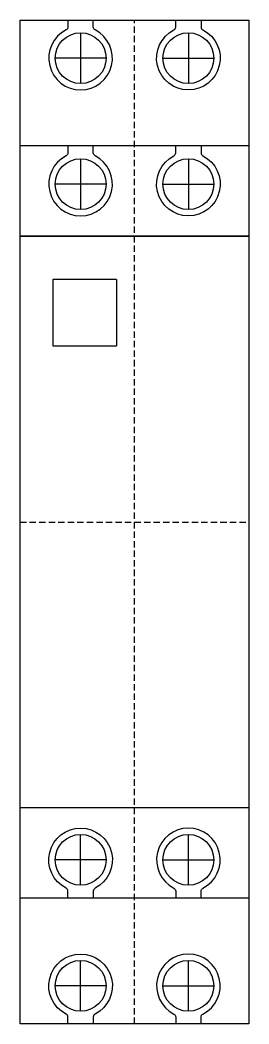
# Model space of a CAD drawing. Extents: x 0 to 18, y 0 to 79.
import ezdxf

# ---------------------------------------------------------------- set-up
doc = ezdxf.new("R2010")
doc.units = 0
doc.linetypes.add('DASHED', pattern=[0.75, 0.5, -0.25])
doc.layers.add('-15N-THT. THIẾT BỊ ĐÓNG MỞ', color=40, linetype='CONTINUOUS')

# ---------------------------------------------------------------- blocks, each defined once
blk = doc.blocks.new('06 - N - SC CTT 1P A9C20731')
at = {"layer": '-15N-THT. THIẾT BỊ ĐÓNG MỞ', "color": 6, "linetype": 'DASHED'}
for p, q in [((0, -39.5), (0, 39.5)), ((-9, 0), (9, 0))]:
    blk.add_line(p, q, dxfattribs=at)
at = {"layer": '-15N-THT. THIẾT BỊ ĐÓNG MỞ'}
for p, q in [((-4.239, 38.5), (-4.239, 34.5)), ((4.239, 38.5), (4.239, 34.5)), ((-2.239, 36.5), (-6.239, 36.5)), ((2.239, 36.5), (6.239, 36.5)), ((9, 29.591), (-9, 29.591)), ((-4.239, 28.591), (-4.239, 24.591)), ((4.239, 28.591), (4.239, 24.591)), ((-2.239, 26.591), (-6.239, 26.591)), ((2.239, 26.591), (6.239, 26.591)), ((-9, 22.5), (9, 22.5)), ((9, 22.5), (-9, 22.5)), ((-1.42, 19.073), (-6.42, 19.073)), ((-6.42, 19.073), (-6.42, 13.873)), ((-1.42, 19.073), (-1.42, 13.873)), ((-6.42, 13.873), (-1.42, 13.873)), ((9, -22.5), (-9, -22.5)), ((-4.239, -28.591), (-4.239, -24.591)), ((4.239, -28.591), (4.239, -24.591)), ((-2.239, -26.591), (-6.239, -26.591)), ((2.239, -26.591), (6.239, -26.591)), ((9, -29.591), (-9, -29.591)), ((-4.239, -38.5), (-4.239, -34.5)), ((4.239, -38.5), (4.239, -34.5)), ((-2.239, -36.5), (-6.239, -36.5)), ((2.239, -36.5), (6.239, -36.5))]:
    blk.add_line(p, q, dxfattribs=at)
blk.add_lwpolyline([(-9, 39.5), (9, 39.5), (9, -39.5), (-9, -39.5)], close=True, dxfattribs=at)
for points in [[(-5.239, 39.5), (-5.239, 38.949, -0.281861), (-5.375, 38.727, 4.159592), (-3.102, 38.727, -0.281861), (-3.239, 38.949), (-3.239, 39.5)], [(5.239, 39.5), (5.239, 38.949, 0.281861), (5.375, 38.727, -4.159592), (3.102, 38.727, 0.281861), (3.239, 38.949), (3.239, 39.5)], [(-5.239, 29.591), (-5.239, 29.04, -0.281861), (-5.375, 28.818, 4.159592), (-3.102, 28.818, -0.281861), (-3.239, 29.04), (-3.239, 29.591)], [(5.239, 29.591), (5.239, 29.04, 0.281861), (5.375, 28.818, -4.159592), (3.102, 28.818, 0.281861), (3.239, 29.04), (3.239, 29.591)], [(-5.239, -29.591), (-5.239, -29.04, 0.281861), (-5.375, -28.818, -4.159592), (-3.102, -28.818, 0.281861), (-3.239, -29.04), (-3.239, -29.591)], [(5.239, -29.591), (5.239, -29.04, -0.281861), (5.375, -28.818, 4.159592), (3.102, -28.818, -0.281861), (3.239, -29.04), (3.239, -29.591)], [(-5.239, -39.5), (-5.239, -38.949, 0.281861), (-5.375, -38.727, -4.159592), (-3.102, -38.727, 0.281861), (-3.239, -38.949), (-3.239, -39.5)], [(5.239, -39.5), (5.239, -38.949, -0.281861), (5.375, -38.727, 4.159592), (3.102, -38.727, -0.281861), (3.239, -38.949), (3.239, -39.5)]]:
    blk.add_lwpolyline(points, format="xyb", dxfattribs=at)
for centre in [(-4.239, 36.5), (4.239, 36.5), (-4.239, 26.591), (4.239, 26.591), (-4.239, -26.591), (4.239, -26.591), (-4.239, -36.5), (4.239, -36.5)]:
    blk.add_circle(centre, 2, dxfattribs=at)

msp = doc.modelspace()

# ---------------------------------------------------------------- block references
msp.add_blockref('06 - N - SC CTT 1P A9C20731', (9, 39.5))

doc.saveas('drawing.dxf')
